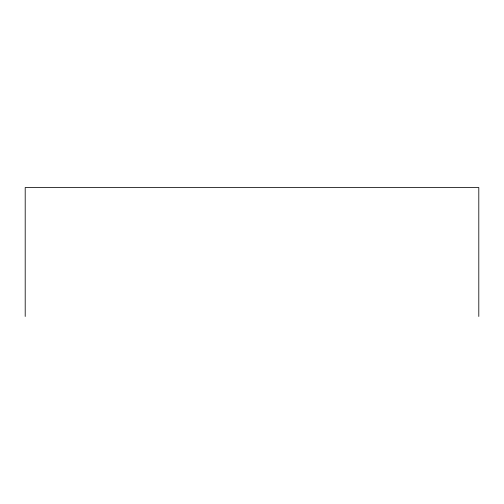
<?xml version="1.0" encoding="UTF-8"?>
<svg xmlns="http://www.w3.org/2000/svg" width="504" height="504" viewBox="0 0 504 504"><rect width="100%" height="100%" fill="white"/><g stroke="black" fill="none" stroke-linecap="round" stroke-linejoin="round"><path stroke-width="0.76" d="M478.8 316.474L478.8 187.526L25.2 187.526L25.2 316.474"/></g></svg>
